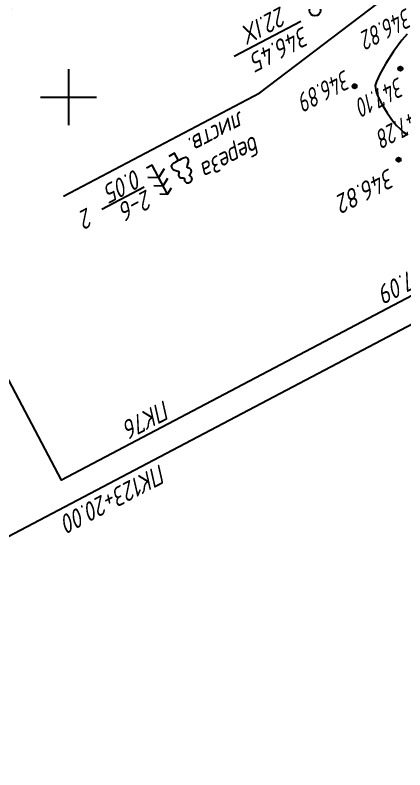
# Model space of a CAD drawing. Extents: x 1516777 to 1518423, y 2190420 to 2191479.
# Drawn here: x 1516988.6 to 1517071.9, y 2190656.3 to 2190817.5 of the extents above; entities that cross this region are included whole.
import ezdxf
from ezdxf.enums import TextEntityAlignment as Align

# ---------------------------------------------------------------- set-up
doc = ezdxf.new("R2010")
doc.units = 0
for name, color, linetype, lineweight in [('ИИ_ГЕОСЕТКА_025', 3, 'Continuous', 25), ('ИИ_ОТМЕТКА_025', 7, 'Continuous', 25), ('ИИ_РАЗМЕР_025', 7, 'Continuous', 25), ('ИИ_РЕЛЬЕФ_025', 34, 'Continuous', 25), ('ИИ_ТЕКСТ_025', 7, 'Continuous', 25), ('ИИ_УГОДЬЯ_025', 7, 'Continuous', 25)]:
    doc.layers.add(name, color=color, linetype=linetype, lineweight=lineweight)
doc.styles.add('VNIPISIMPLEXCUR', font='simplex.shx', dxfattribs={"width": 0.8, "oblique": 15})
doc.dimstyles.new('ИИ-2000-м-dm$2', dxfattribs={"dimscale": 2, "dimtxt": 2.5, "dimasz": 2.5, "dimexe": 1.25, "dimexo": 0, "dimgap": 1, "dimtad": 2, "dimtoh": 1, "dimzin": 1, "dimdsep": 46, "dimtxsty": 'VNIPISIMPLEXCUR', "dimcen": 2.5, "dimaunit": 1, "dimazin": 0, "dimtfac": 1, "dimtmove": 1, "dimatfit": 2, "dimfxl": 1, "dimarcsym": 0})

# ---------------------------------------------------------------- blocks, each defined once
blk = doc.blocks.new('PICKET')
at = {"color": 0, "linetype": 'Continuous', "lineweight": 25}
for p, q in [((-0.2299999999999898, 0), (0.2299999999999898, 0)), ((0, 0.2299999999999898), (0, -0.2299999999999898))]:
    blk.add_line(p, q, dxfattribs=at)
blk.add_circle((0, 0), 0.23, dxfattribs=at)
at = {"color": 0, "linetype": 'Continuous', "style": 'VNIPISIMPLEXCUR', "oblique": 15, "width": 0.8}
blk.add_attdef('OTMETKA', (1.25, 0.3000000000000114), '', height=2, dxfattribs=at)
at = {"color": 8, "linetype": 'Continuous', "style": 'VNIPISIMPLEXCUR', "oblique": 15, "width": 0.8, "flags": 1}
blk.add_attdef('NOMER', (1.25, -2.699999999999989), '', height=2, dxfattribs=at)
blk = doc.blocks.new('ИИ053673А')
at = {"color": 0, "linetype": 'Continuous'}
blk.add_lwpolyline([(-1.349999999999966, 0.8750000000000284), (-1.220743217741159, 0.8756080887553992), (-1.00840020926077, 0.8782168807356356), (-0.8711916736365879, 0.8823746595689954), (-0.7356120939809045, 0.8906418129354279), (-0.623781048997472, 0.9067127492079408), (-0.5339249785259597, 0.9396175526892137), (-0.4442209673791808, 0.9996045198906813), (-0.3935774442817603, 1.070600264657173), (-0.3672361492490666, 1.151426594254559), (-0.3587897011553594, 1.231118472896327), (-0.3639299779769374, 1.294854392530993), (-0.3865168198930462, 1.378953432607318), (-0.4176789241068661, 1.445168600270307), (-0.4663440326780517, 1.515700676288759), (-0.5515436973380474, 1.610387730445467), (-0.6312615920025166, 1.692069664750392), (-0.7039012657447756, 1.766189593297327), (-0.7750506381673006, 1.841836455280827), (-0.8136670041352829, 1.889244753246885), (-0.8385640379490837, 1.929006643158857), (-0.8493633189428067, 1.967097262830549), (-0.8460485345570135, 1.991800742639469), (-0.8324477736436791, 2.01711514844618), (-0.8046255333663908, 2.049165111846548), (-0.7422204721092385, 2.115146318508522), (-0.670753319094274, 2.198204465518558), (-0.6176333072625653, 2.29000879391063), (-0.6047103795089299, 2.372132914612564), (-0.6137976869348165, 2.443568953883812), (-0.6411487135517007, 2.515301334592777), (-0.6783185089537653, 2.575456647107586), (-0.7168619073056846, 2.616981879101786), (-0.7537457310231162, 2.6459710991723), (-0.8022129916229233, 2.677633313849356), (-0.8548133724596312, 2.709259718047491), (-0.9415994938321148, 2.760079965589028), (-0.9867534425580402, 2.789113777764726), (-1.013958681893314, 2.812137531771413), (-1.026473864200142, 2.830795738574494), (-1.028979014269908, 2.845815753700549), (-1.025153031259691, 2.865486526086386), (-1.014755251772357, 2.889736235544291), (-0.9967374489532119, 2.927970005041431), (-0.9783288886537775, 2.967967027527294), (-0.9504992634967664, 3.034010410717542), (-0.936875881059251, 3.103270628392579), (-0.9383145236887742, 3.189856887864835), (-0.9520333069894207, 3.246864065597094), (-0.9872615009429069, 3.319179072215377), (-1.029658859829141, 3.376830963065402), (-1.065733125456546, 3.413852693615951), (-1.103799356345604, 3.444124517134014), (-1.168607927120348, 3.475881346327668), (-1.224726476009124, 3.489262622025706), (-1.279653464620679, 3.496363185705718), (-1.349999999999994, 3.5), (-1.420346535379309, 3.496363185705718), (-1.475273523990865, 3.489262622025706), (-1.53139207287964, 3.475881346327668), (-1.596200643654385, 3.444124517134014), (-1.634266874543442, 3.413852693615951), (-1.670341140170848, 3.376830963065402), (-1.712738499057082, 3.319179072215377), (-1.747966693010568, 3.246864065597094), (-1.761685476311214, 3.189856887864835), (-1.763124118940738, 3.103270628392579), (-1.749500736503222, 3.034010410717542), (-1.721671111346211, 2.967967027527294), (-1.703262551046777, 2.927970005041431), (-1.685244748227632, 2.889736235544291), (-1.674846968740297, 2.865486526086386), (-1.671020985730081, 2.845815753700549), (-1.673526135799847, 2.830795738574494), (-1.686041318106675, 2.812137531771413), (-1.713246557441948, 2.789113777764726), (-1.758400506167874, 2.760079965589028), (-1.845186627540357, 2.709259718047491), (-1.897787008377065, 2.677633313849356), (-1.946254268976872, 2.6459710991723), (-1.983138092694304, 2.616981879101786), (-2.021681491046223, 2.575456647107586), (-2.058851286448288, 2.515301334592777), (-2.086202313065172, 2.443568953883812), (-2.095289620491059, 2.372132914612564), (-2.082366692737423, 2.29000879391063), (-2.029246680905715, 2.198204465518558), (-1.95777952789075, 2.115146318508522), (-1.895374466633598, 2.049165111846548), (-1.86755222635631, 2.01711514844618), (-1.853951465442975, 1.991800742639469), (-1.850636681057182, 1.967097262830549), (-1.861435962050905, 1.929006643158857), (-1.886332995864706, 1.889244753246885), (-1.924949361832688, 1.841836455280827), (-1.996098734255213, 1.766189593297327), (-2.068738407997472, 1.692069664750392), (-2.148456302661941, 1.610387730445467), (-2.233655967321937, 1.515700676288759), (-2.282321075893122, 1.445168600270307), (-2.313483180106942, 1.378953432607318), (-2.336070022023051, 1.294854392530993), (-2.341210298844629, 1.231118472896327), (-2.332763850750922, 1.151426594254559), (-2.306422555718228, 1.070600264657173), (-2.255779032620808, 0.9996045198906813), (-2.166075021474029, 0.9396175526892137), (-2.076218951002517, 0.9067127492079408), (-1.964387906019084, 0.8906418129354279), (-1.828808326363401, 0.8823746595689954), (-1.691599790739218, 0.8782168807356356), (-1.47925678225883, 0.8756080887553992)], close=True, dxfattribs=at)
for points in [[(2.049999999999997, 3.095854811567278), (1.350000000000009, 3.5), (0.6500000000000199, 3.095854811567278)], [(1.350000000000009, 3.5), (1.350000000000009, 0), (2.049999999999997, 0)], [(2.200000000000003, 2.009252271188814), (1.350000000000009, 2.5), (0.5000000000000142, 2.009252271188814)], [(-1.349999999999994, 0.8750000000000284), (-1.349999999999994, 0), (-0.6500000000000057, 0)], [(2.350000000000009, 0.9226497308103774), (1.350000000000009, 1.5), (0.3500000000000085, 0.9226497308103774)]]:
    blk.add_lwpolyline(points, dxfattribs=at)
at = {"color": 0, "linetype": 'Continuous', "style": 'VNIPISIMPLEXCUR', "oblique": 15, "width": 0.8}
blk.add_attdef('RACE1', text='', height=2, dxfattribs=at).set_placement((-3.25, 2.25), align=Align.RIGHT)
blk.add_attdef('HEIGHT', (3, 2), '', height=2, dxfattribs=at)
blk.add_attdef('DISTANCE', text='', height=2, dxfattribs=at).set_placement((9.5, 1.75), align=Align.MIDDLE_LEFT)
blk.add_attdef('RACE2', text='', height=2, dxfattribs=at).set_placement((-3.25, 1.25), align=Align.TOP_RIGHT)
blk.add_attdef('THICKNESS', text='', height=2, dxfattribs=at).set_placement((3, 1.5), align=Align.TOP_LEFT)
blk = doc.blocks.new('ИИ052131')
at = {"color": 7, "linetype": 'Continuous', "style": 'VNIPISIMPLEXCUR', "oblique": 15, "width": 0.8}
for tag, p in [('HEIGHT', (1.299999999999955, 0.6999999999999886)), ('DATE', (1.299999999999955, -2.699999999999989))]:
    blk.add_attdef(tag, p, '', height=2, dxfattribs=at)
at = {"color": 0, "linetype": 'Continuous', "lineweight": 25}
blk.add_wipeout([(-0.5317131025297003, -0.2842065744331611), (-0.4660504322333886, -0.382477705190543), (-0.38247770519046353, -0.466050432233434), (-0.2842065744331839, -0.5317131025297115), (-0.1750135444051409, -0.5769423364839273), (-0.059094842014282827, -0.6000000000000454), (0.059094842014214825, -0.6000000000000795), (0.17501354440500463, -0.5769423364839273), (0.2842065744329796, -0.5317131025297115), (0.3824777051903273, -0.466050432233434), (0.4660504322333206, -0.38247770519047475), (0.5317131025297005, -0.28420657443302466), (0.5769423364838481, -0.1750135444050498), (0.6000000000000002, -0.059094842014260074), (0.6000000000001366, 0.05909484201434001), (0.5769423364839162, 0.17501354440509576), (0.5317131025297005, 0.2842065744330706), (0.4660504322333206, 0.3824777051905206), (0.38247770519046376, 0.4660504322334116), (0.2842065744329796, 0.5317131025296893), (0.17501354440500463, 0.5769423364838369), (0.059094842014214825, 0.6000000000000572), (-0.05909484201441924, 0.600000000000023), (-0.1750135444050726, 0.576942336483905), (-0.2842065744331839, 0.5317131025296893), (-0.3824777051906, 0.4660504322334116), (-0.4660504322333886, 0.38247770519045243), (-0.5317131025298367, 0.28420657443303643), (-0.5769423364838479, 0.1750135444050276), (-0.6000000000000683, 0.05909484201423765), (-0.6000000000001364, -0.05909484201432824), (-0.5769423364839843, -0.175013544405084)], dxfattribs=at)
blk.add_circle((0, 0), 0.6, dxfattribs=at)
blk = doc.blocks.new('ИИ05012')
at = {"color": 0, "linetype": 'Continuous', "lineweight": 25, "flags": 128}
for points in [[(0, 3), (0, -3)], [(-3, 0), (3, 0)]]:
    blk.add_lwpolyline(points, dxfattribs=at)
blk = doc.blocks.new('*D37')
at = {"layer": 'Defpoints', "color": 0, "transparency": 16777216}
for p in [(1516997.989117689, 2191462.818703343), (1518374.712982949, 2191103.606966416), (1517445.628366238, 2190623.90094925), (1517459.225933273, 2190587.383062673), (1517312.459169507, 2190543.969234263)]:
    blk.add_point(p, dxfattribs=at)
at = {"layer": 'ИИ_РАЗМЕР_025', "color": 0, "lineweight": -2, "transparency": 16777216}
for p, q in [((1517451.907036027, 2190631.639775507), (1517459.401615177, 2190635.588219115)), ((1517448.197307658, 2190623.461034629), (1517451.907036027, 2190631.639775507))]:
    blk.add_line(p, q, dxfattribs=at)
blk.add_arc((1517445.242116811, 2190613.924593856), 9.983829704201575, 50.89385693901729, 94.67139351845833, dxfattribs=at)
at = {"layer": 'ИИ_РАЗМЕР_025', "color": 0, "transparency": 16777216}
for points in [[(1517444.615323773, 2190623.235151891), (1517444.242725695, 2190624.515366111), (1517440.588382073, 2190622.757464767)], [(1517452.055120985, 2190622.094429455), (1517451.023893696, 2190621.249238318), (1517454.075080751, 2190618.578152021)]]:
    blk.add_solid(points, dxfattribs=at)
at = {"layer": 'ИИ_РАЗМЕР_025', "color": 0, "transparency": 16777216, "insert": (1517457.495017702, 2190631.192871004), "char_height": 4, "attachment_point": 5, "rotation": 207.7820525492964, "style": 'VNIPISIMPLEXCUR'}
blk.add_mtext('90%%d', dxfattribs=at)
blk = doc.blocks.new('*D41')
at = {"layer": 'Defpoints', "color": 0, "transparency": 16777216}
for p in [(1516997.989117689, 2191462.818703344), (1517637.120000001, 2190760.280000001), (1517426.97725757, 2190659.787019481), (1517400.060000001, 2190635.390000002), (1517459.225933274, 2190587.383062673)]:
    blk.add_point(p, dxfattribs=at)
at = {"layer": 'ИИ_РАЗМЕР_025', "color": 0, "lineweight": -2, "transparency": 16777216}
for p, q in [((1517435.444876214, 2190666.613791598), (1517442.939455364, 2190670.562235205)), ((1517429.662762871, 2190659.327133873), (1517435.444876214, 2190666.613791598))]:
    blk.add_line(p, q, dxfattribs=at)
blk.add_arc((1517426.573453644, 2190649.358047016), 10.43678706616949, 49.87737842475941, 95.68736587672011, dxfattribs=at)
at = {"layer": 'ИИ_РАЗМЕР_025', "color": 0, "transparency": 16777216}
for points in [[(1517425.731131447, 2190659.105028199), (1517425.347197743, 2190660.38188868), (1517421.708583151, 2190658.591657327)], [(1517433.818530038, 2190657.756716947), (1517432.779842502, 2190656.920710978), (1517435.807204177, 2190654.222651353)]]:
    blk.add_solid(points, dxfattribs=at)
at = {"layer": 'ИИ_РАЗМЕР_025', "color": 0, "transparency": 16777216, "insert": (1517441.03285789, 2190666.166887095), "char_height": 4, "attachment_point": 5, "rotation": 207.7820525492964, "style": 'VNIPISIMPLEXCUR'}
blk.add_mtext('90%%d', dxfattribs=at)
blk = doc.blocks.new('*D60')
at = {"layer": 'Defpoints', "color": 0, "transparency": 16777216}
for p in [(1516865.230252395, 2191392.858784392), (1517280.222034422, 2190589.822203819), (1517301.190000001, 2190586.890000002), (1517251.660000001, 2190560.750000001), (1517312.459169507, 2190543.969234264)]:
    blk.add_point(p, dxfattribs=at)
at = {"layer": 'ИИ_РАЗМЕР_025', "color": 0, "lineweight": -2, "transparency": 16777216}
for p, q in [((1517270.290098899, 2190593.090684559), (1517259.154851602, 2190587.224191574)), ((1517278.662324076, 2190586.431266201), (1517270.290098899, 2190593.090684559))]:
    blk.add_line(p, q, dxfattribs=at)
blk.add_arc((1517292.314569828, 2190582.205894515), 14.29117139924752, 133.8715581521918, 191.7338368034849, dxfattribs=at)
at = {"layer": 'ИИ_РАЗМЕР_025', "color": 0, "transparency": 16777216}
for points in [[(1517282.019933694, 2190593.048858519), (1517282.800383108, 2190591.967805103), (1517285.653318652, 2190594.849680053)], [(1517278.949380926, 2190579.525153406), (1517277.694704548, 2190579.073971664), (1517279.675587963, 2190575.535533401)]]:
    blk.add_solid(points, dxfattribs=at)
at = {"layer": 'ИИ_РАЗМЕР_025', "color": 0, "transparency": 16777216, "insert": (1517265.856005862, 2190586.933163364), "char_height": 4, "attachment_point": 5, "rotation": 207.7820525492964, "style": 'VNIPISIMPLEXCUR'}
blk.add_mtext("90°2'", dxfattribs=at)

msp = doc.modelspace()

# ---------------------------------------------------------------- linework, layer by layer
at = {"layer": 'ИИ_ОТМЕТКА_025'}
msp.add_lwpolyline([(1517049.62160459, 2190816.139816887), (1517035.428150735, 2190808.662138552)], dxfattribs=at)
at = {"layer": 'ИИ_РЕЛЬЕФ_025', "elevation": 347}
msp.add_lwpolyline([(1517072.333238789, 2190813.498192644), (1517071.216556514, 2190812.198839243), (1517069.440386139, 2190809.760702061), (1517067.787841222, 2190807.168081915), (1517066.534548806, 2190804.907480037), (1517065.789885877, 2190803.333879152), (1517065.536763741, 2190802.53069502), (1517065.628416548, 2190801.545000212), (1517065.81737697, 2190800.947977389), (1517066.105176885, 2190800.22999671), (1517066.93931907, 2190798.533628098), (1517068.054890864, 2190796.660827003), (1517069.375940029, 2190794.816526058), (1517070.089783551, 2190793.969104588), (1517070.826514326, 2190793.205657891), (1517071.576638324, 2190792.551802547), (1517072.330661515, 2190792.033155133)], dxfattribs=at)
at = {"layer": 'ИИ_ТЕКСТ_025'}
for points in [[(1517112.44189487, 2191009.539050344), (1516882.276215357, 2190888.27857825), (1516980.151899748, 2190702.482048723), (1517210.316580308, 2190823.741994529)], [(1517172.428124851, 2190809.763519785), (1516998.52932716, 2190718.146688166), (1516905.314389552, 2190895.095764084), (1517079.206218967, 2190986.708924538)]]:
    msp.add_lwpolyline(points, dxfattribs=at)
at = {"layer": 'ИИ_УГОДЬЯ_025'}
for points in [[(1516998.908774892, 2190778.84216346), (1517040.902891677, 2190800.966341301), (1517142.024956012, 2190877.769120984)], [(1517016.158910631, 2190780.762857807), (1517007.158536378, 2190776.021101203)]]:
    msp.add_lwpolyline(points, dxfattribs=at)

# ---------------------------------------------------------------- block references
at = {"layer": 'ИИ_ГЕОСЕТКА_025', "xscale": 2, "yscale": 2, "zscale": 2}
msp.add_blockref('ИИ05012', (1517000, 2190800), dxfattribs=at)
at = {"layer": 'ИИ_ОТМЕТКА_025'}
ref = msp.add_blockref('PICKET', (1517075.110421013, 2190817.15541517, 346.82), dxfattribs=dict(at, xscale=2, yscale=2, zscale=2, rotation=207.7819444444445))
ref.add_attrib('OTMETKA', '346.82', (1517072.313740167, 2190819.185201168, 346.82), dxfattribs={"layer": '0', "color": 0, "linetype": 'Continuous', "height": 4, "rotation": 207.7819444471985, "style": 'VNIPISIMPLEXCUR', "oblique": 15, "width": 0.7})
ref = msp.add_blockref('PICKET', (1517070.902635891, 2190806.093333433, 347.1), dxfattribs=dict(at, xscale=2, yscale=2, zscale=2, rotation=207.7819444444445))
ref.add_attrib('OTMETKA', '347.10', (1517070.630954853, 2190804.410206049, 347.1), dxfattribs={"layer": '0', "color": 0, "linetype": 'Continuous', "height": 4, "rotation": 207.7819444471985, "style": 'VNIPISIMPLEXCUR', "oblique": 15, "width": 0.7})
ref = msp.add_blockref('PICKET', (1517061.138708561, 2190802.35214377, 346.89), dxfattribs=dict(at, xscale=2, yscale=2, zscale=2, rotation=207.7819444444445))
ref.add_attrib('OTMETKA', '346.89', (1517059.159663033, 2190805.971907787, 346.89), dxfattribs={"layer": '0', "color": 0, "linetype": 'Continuous', "height": 4, "rotation": 207.7819444471985, "style": 'VNIPISIMPLEXCUR', "oblique": 15, "width": 0.7})
ref = msp.add_blockref('PICKET', (1517077.056764151, 2190799.490452975, 347.28), dxfattribs=dict(at, xscale=2, yscale=2, zscale=2, rotation=207.7819444444445))
ref.add_attrib('OTMETKA', '347.28', (1517075.640481356, 2190798.042941917, 347.28), dxfattribs={"layer": '0', "color": 0, "linetype": 'Continuous', "height": 4, "rotation": 207.7819444471985, "style": 'VNIPISIMPLEXCUR', "oblique": 15, "width": 0.7})
at = {"layer": 'ИИ_ОТМЕТКА_025', "xscale": 2, "yscale": 2, "zscale": 2, "rotation": 207.7819444444445}
for p, values in [((1517070.522013548, 2190786.651326037, 346.82), {'OTMETKA': '346.82'}), ((1517079.446390581, 2190767.241499388, 347.09), {'OTMETKA': '347.09'})]:
    msp.add_blockref('PICKET', p, dxfattribs=at).add_auto_attribs(values)
at = {"layer": 'ИИ_УГОДЬЯ_025', "xscale": 2, "yscale": 2, "zscale": 2, "rotation": 207.7819444444445}
for p, values in [((1517004.563393362, 2190833.651545967), {'RACE1': 'береза', 'RACE2': 'листв.', 'HEIGHT': '1-2', 'THICKNESS': '0.05', 'DISTANCE': '2-3'}), ((1517020.268723493, 2190786.747098539), {'RACE1': 'береза', 'RACE2': 'листв.', 'HEIGHT': '2-6', 'THICKNESS': '0.05', 'DISTANCE': '2'})]:
    msp.add_blockref('ИИ053673А', p, dxfattribs=at).add_auto_attribs(values)

# ---------------------------------------------------------------- texts
at = {"layer": 'ИИ_ТЕКСТ_025', "style": 'VNIPISIMPLEXCUR', "oblique": 15, "width": 0.8}
for s, p in [('ПК76', (1517020.584716761, 2190735.403380769)), ('ПК123+20.00', (1517019.699804638, 2190721.743229365))]:
    msp.add_text(s, height=4, rotation=207.7797222186416, dxfattribs=at).set_placement(p)

# ---------------------------------------------------------------- next in the draw order: block references
at = {"layer": 'ИИ_ОТМЕТКА_025', "color": 3}
ref = msp.add_blockref('ИИ052131', (1517052.658999997, 2190818.552, 346.45), dxfattribs=dict(at, xscale=2, yscale=2, zscale=2, rotation=207.7819444444445))
ref.add_attrib('HEIGHT', '346.45', (1517050.3105637, 2190815.286459934, 346.45), dxfattribs={"layer": '0', "color": 7, "linetype": 'Continuous', "height": 3.999999999999999, "rotation": 207.7819444471985, "style": 'VNIPISIMPLEXCUR', "oblique": 15.00000000000011, "width": 0.8000000000000005})
ref.add_attrib('DATE', '22.IX', (1517045.471415755, 2190819.560273548, 346.45), dxfattribs={"layer": '0', "color": 7, "linetype": 'Continuous', "height": 3.999999999999999, "rotation": 207.7819444471985, "style": 'VNIPISIMPLEXCUR', "oblique": 15.00000000000011, "width": 0.8})

# ---------------------------------------------------------------- next in the draw order: dimensions: what is measured, and where the dimension line sits
at = {"layer": 'ИИ_РАЗМЕР_025'}
for base, line2, picture, middle in [((1517445.628366238, 2190623.90094925), ((1518374.712982948, 2191103.606966415), (1517312.459169506, 2190543.969234263)), '*D37', (1517457.495017702, 2190631.192871005)), ((1517426.97725757, 2190659.787019481), ((1517637.12, 2190760.28), (1517400.06, 2190635.39)), '*D41', (1517441.03285789, 2190666.166887095))]:
    dim = msp.add_angular_dim_2l(base=base, line1=((1517459.225933273, 2190587.383062672), (1516997.989117689, 2191462.818703343)), line2=line2, text='90%%d', dimstyle='ИИ-2000-м-dm$2', override={"dimtxt": 2, "dimasz": 2, "dimgap": 0.5, "dimzin": 0}, dxfattribs=at)
    dim.commit()
    dim.dimension.update_dxf_attribs({"geometry": picture, "text_midpoint": middle, "dimtype": 162})
dim = msp.add_angular_dim_2l(base=(1517280.222034422, 2190589.822203819), line1=((1517251.66, 2190560.75), (1517301.19, 2190586.89)), line2=((1517312.459169506, 2190543.969234263), (1516865.230252395, 2191392.858784392)), dimstyle='ИИ-2000-м-dm$2', override={"dimtxt": 2, "dimasz": 2, "dimgap": 0.5, "dimzin": 0}, dxfattribs=at)
dim.commit()
dim.dimension.update_dxf_attribs({"geometry": '*D60', "text_midpoint": (1517265.856005862, 2190586.933163364), "dimtype": 162})

doc.saveas('drawing.dxf')
